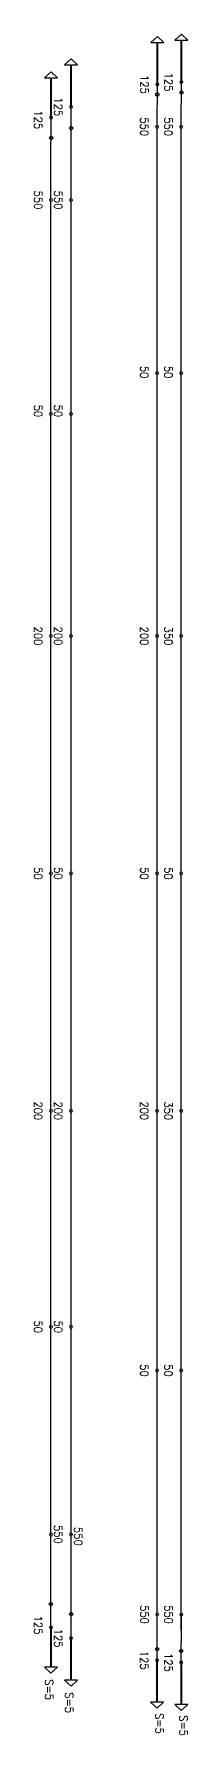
# Model space of a CAD drawing. Header units: millimetres. Extents: x -179076 to 505271, y -18667 to 119516.
# Drawn here: x 420380 to 424214, y 36441 to 78958 of the extents above; entities that cross this region are included whole.
import ezdxf

# ---------------------------------------------------------------- set-up
doc = ezdxf.new("R2010")
doc.units = ezdxf.units.MM
doc.layers.add('Current_plane_Tendon', color=7, linetype='Continuous', true_color=0xab0000)
doc.styles.get("Standard").update_dxf_attribs({"font": 'arial.ttf'})

# ---------------------------------------------------------------- blocks, each defined once
blk = doc.blocks.new('capY')
at = {"layer": 'Current_plane_Tendon', "color": 14, "linetype": 'Continuous', "true_color": 0xab0000}
for points, elevation in [([(1513, 1358), (1513, 2408), (1663, 2408), (1501, 2558), (1339, 2408), (1489, 2408), (1489, 1358)], -76), ([(913, 1297), (913, 2347), (1063, 2347), (901, 2497), (739, 2347), (889, 2347), (889, 1297)], -76), ([(951, 1047), (901, 1097), (851, 1047), (901, 997), (951, 1047)], 49), ([(1551, 1093), (1501, 1143), (1451, 1093), (1501, 1043), (1551, 1093)], 49), ([(-1699, -41), (-1749, 9), (-1799, -41), (-1749, -91), (-1699, -41)], 125), ([(-1199, 203), (-1249, 253), (-1299, 203), (-1249, 153), (-1199, 203)], 125), ([(-1700, -36693), (-1750, -36643), (-1800, -36693), (-1750, -36743), (-1700, -36693)], 12), ([(-1200, -36937), (-1250, -36887), (-1300, -36937), (-1250, -36987), (-1200, -36937)], 12), ([(-1763, -37268), (-1762, -38262), (-1912, -38262), (-1750, -38412), (-1588, -38262), (-1738, -38262), (-1739, -37268)], -113), ([(-1262, -37538), (-1262, -38588), (-1412, -38588), (-1250, -38738), (-1088, -38588), (-1238, -38588), (-1238, -37538)], -113), ([(946, -37815), (896, -37765), (846, -37815), (896, -37865), (946, -37815)], 125), ([(1546, -37856), (1496, -37806), (1446, -37856), (1496, -37906), (1546, -37856)], 125)]:
    blk.add_lwpolyline(points, close=True, dxfattribs=dict(at, elevation=elevation))
for points in [[(-1237, 738), (-1237, 1788), (-1087, 1788), (-1249, 1938), (-1411, 1788), (-1261, 1788), (-1261, 738)], [(-1736, 470), (-1737, 1463), (-1587, 1463), (-1749, 1613), (-1911, 1463), (-1761, 1463), (-1760, 470)], [(884, -38091), (884, -39141), (734, -39141), (896, -39291), (1058, -39141), (908, -39141), (908, -38091)], [(1484, -38146), (1484, -39196), (1334, -39196), (1496, -39346), (1658, -39196), (1508, -39196), (1508, -38146)]]:
    blk.add_lwpolyline(points, close=True, dxfattribs=at)
for points, elevation in [([(941, 1297, 20, 20, 0), (921, 1331, 20, 20, 0), (881, 1331, 20, 20, 0), (861, 1297, 20, 20, 0), (881, 1262, 20, 20, 0), (921, 1262, 20, 20, 0)], -76), ([(1541, 1358, 20, 20, 0), (1521, 1392, 20, 20, 0), (1481, 1392, 20, 20, 0), (1461, 1358, 20, 20, 0), (1481, 1323, 20, 20, 0), (1521, 1323, 20, 20, 0)], -76), ([(936, 240, 20, 20, 0), (916, 275, 20, 20, 0), (876, 275, 20, 20, 0), (856, 240, 20, 20, 0), (876, 205, 20, 20, 0), (916, 205, 20, 20, 0)], -1), ([(1536, 240, 20, 20, 0), (1516, 275, 20, 20, 0), (1476, 275, 20, 20, 0), (1456, 240, 20, 20, 0), (1476, 205, 20, 20, 0), (1516, 205, 20, 20, 0)], -1), ([(-1710, -1592, 20, 20, 0), (-1730, -1557, 20, 20, 0), (-1770, -1557, 20, 20, 0), (-1790, -1592, 20, 20, 0), (-1770, -1626, 20, 20, 0), (-1730, -1626, 20, 20, 0)], 75), ([(-1210, -1592, 20, 20, 0), (-1230, -1557, 20, 20, 0), (-1270, -1557, 20, 20, 0), (-1290, -1592, 20, 20, 0), (-1270, -1626, 20, 20, 0), (-1230, -1626, 20, 20, 0)], 75), ([(936, -5920, 20, 20, 0), (916, -5885, 20, 20, 0), (876, -5885, 20, 20, 0), (856, -5920, 20, 20, 0), (876, -5954, 20, 20, 0), (916, -5954, 20, 20, 0)], -225), ([(1536, -5920, 20, 20, 0), (1516, -5885, 20, 20, 0), (1476, -5885, 20, 20, 0), (1456, -5920, 20, 20, 0), (1476, -5954, 20, 20, 0), (1516, -5954, 20, 20, 0)], -225), ([(-1711, -6938, 20, 20, 0), (-1731, -6903, 20, 20, 0), (-1771, -6903, 20, 20, 0), (-1791, -6938, 20, 20, 0), (-1771, -6972, 20, 20, 0), (-1731, -6972, 20, 20, 0)], -225), ([(-1211, -6938, 20, 20, 0), (-1231, -6903, 20, 20, 0), (-1271, -6903, 20, 20, 0), (-1291, -6938, 20, 20, 0), (-1271, -6972, 20, 20, 0), (-1231, -6972, 20, 20, 0)], -225), ([(-1711, -12488, 20, 20, 0), (-1731, -12453, 20, 20, 0), (-1771, -12453, 20, 20, 0), (-1791, -12488, 20, 20, 0), (-1771, -12522, 20, 20, 0), (-1731, -12522, 20, 20, 0)], -50), ([(-1211, -12488, 20, 20, 0), (-1231, -12453, 20, 20, 0), (-1271, -12453, 20, 20, 0), (-1291, -12488, 20, 20, 0), (-1271, -12522, 20, 20, 0), (-1231, -12522, 20, 20, 0)], -50), ([(936, -12488, 20, 20, 0), (916, -12453, 20, 20, 0), (876, -12453, 20, 20, 0), (856, -12488, 20, 20, 0), (876, -12522, 20, 20, 0), (916, -12522, 20, 20, 0)], -50), ([(1536, -12488, 20, 20, 0), (1516, -12453, 20, 20, 0), (1476, -12453, 20, 20, 0), (1456, -12488, 20, 20, 0), (1476, -12522, 20, 20, 0), (1516, -12522, 20, 20, 0)], -50), ([(-1711, -18423, 20, 20, 0), (-1731, -18388, 20, 20, 0), (-1771, -18388, 20, 20, 0), (-1791, -18423, 20, 20, 0), (-1771, -18458, 20, 20, 0), (-1731, -18458, 20, 20, 0)], -200), ([(-1211, -18423, 20, 20, 0), (-1231, -18388, 20, 20, 0), (-1271, -18388, 20, 20, 0), (-1291, -18423, 20, 20, 0), (-1271, -18458, 20, 20, 0), (-1231, -18458, 20, 20, 0)], -200), ([(936, -18423, 20, 20, 0), (916, -18388, 20, 20, 0), (876, -18388, 20, 20, 0), (856, -18423, 20, 20, 0), (876, -18458, 20, 20, 0), (916, -18458, 20, 20, 0)], -200), ([(1536, -18423, 20, 20, 0), (1516, -18388, 20, 20, 0), (1476, -18388, 20, 20, 0), (1456, -18423, 20, 20, 0), (1476, -18458, 20, 20, 0), (1516, -18458, 20, 20, 0)], -350), ([(-1711, -24358, 20, 20, 0), (-1731, -24324, 20, 20, 0), (-1771, -24324, 20, 20, 0), (-1791, -24358, 20, 20, 0), (-1771, -24393, 20, 20, 0), (-1731, -24393, 20, 20, 0)], -50), ([(-1211, -24358, 20, 20, 0), (-1231, -24324, 20, 20, 0), (-1271, -24324, 20, 20, 0), (-1291, -24358, 20, 20, 0), (-1271, -24393, 20, 20, 0), (-1231, -24393, 20, 20, 0)], -50), ([(936, -24358, 20, 20, 0), (916, -24324, 20, 20, 0), (876, -24324, 20, 20, 0), (856, -24358, 20, 20, 0), (876, -24393, 20, 20, 0), (916, -24393, 20, 20, 0)], -50), ([(1536, -24358, 20, 20, 0), (1516, -24324, 20, 20, 0), (1476, -24324, 20, 20, 0), (1456, -24358, 20, 20, 0), (1476, -24393, 20, 20, 0), (1516, -24393, 20, 20, 0)], -50), ([(-1711, -29754, 20, 20, 0), (-1731, -29719, 20, 20, 0), (-1771, -29719, 20, 20, 0), (-1791, -29754, 20, 20, 0), (-1771, -29789, 20, 20, 0), (-1731, -29789, 20, 20, 0)], -200), ([(-1211, -29754, 20, 20, 0), (-1231, -29719, 20, 20, 0), (-1271, -29719, 20, 20, 0), (-1291, -29754, 20, 20, 0), (-1271, -29789, 20, 20, 0), (-1231, -29789, 20, 20, 0)], -200), ([(936, -30849, 20, 20, 0), (916, -30815, 20, 20, 0), (876, -30815, 20, 20, 0), (856, -30849, 20, 20, 0), (876, -30884, 20, 20, 0), (916, -30884, 20, 20, 0)], -200), ([(1536, -30849, 20, 20, 0), (1516, -30815, 20, 20, 0), (1476, -30815, 20, 20, 0), (1456, -30849, 20, 20, 0), (1476, -30884, 20, 20, 0), (1516, -30884, 20, 20, 0)], -200), ([(-1711, -34945, 20, 20, 0), (-1731, -34911, 20, 20, 0), (-1771, -34911, 20, 20, 0), (-1791, -34945, 20, 20, 0), (-1771, -34980, 20, 20, 0), (-1731, -34980, 20, 20, 0)], -38), ([(-1211, -34945, 20, 20, 0), (-1231, -34911, 20, 20, 0), (-1271, -34911, 20, 20, 0), (-1291, -34945, 20, 20, 0), (-1271, -34980, 20, 20, 0), (-1231, -34980, 20, 20, 0)], -38), ([(940, -36948, 20, 20, 0), (920, -36913, 20, 20, 0), (880, -36913, 20, 20, 0), (860, -36948, 20, 20, 0), (880, -36982, 20, 20, 0), (920, -36982, 20, 20, 0)], 75), ([(1540, -36948, 20, 20, 0), (1520, -36913, 20, 20, 0), (1480, -36913, 20, 20, 0), (1460, -36948, 20, 20, 0), (1480, -36982, 20, 20, 0), (1520, -36982, 20, 20, 0)], 75), ([(-1711, -37268, 20, 20, 0), (-1731, -37233, 20, 20, 0), (-1771, -37233, 20, 20, 0), (-1791, -37268, 20, 20, 0), (-1771, -37303, 20, 20, 0), (-1731, -37303, 20, 20, 0)], -113), ([(-1210, -37538, 20, 20, 0), (-1230, -37503, 20, 20, 0), (-1270, -37503, 20, 20, 0), (-1290, -37538, 20, 20, 0), (-1270, -37572, 20, 20, 0), (-1230, -37572, 20, 20, 0)], -113)]:
    blk.add_lwpolyline(points, format="xyseb", close=True, dxfattribs=dict(at, elevation=elevation))
for points in [[(-1708, 470, 20, 20, 0), (-1728, 504, 20, 20, 0), (-1768, 504, 20, 20, 0), (-1788, 470, 20, 20, 0), (-1768, 435, 20, 20, 0), (-1728, 435, 20, 20, 0)], [(-1209, 738, 20, 20, 0), (-1229, 773, 20, 20, 0), (-1269, 773, 20, 20, 0), (-1289, 738, 20, 20, 0), (-1269, 703, 20, 20, 0), (-1229, 703, 20, 20, 0)], [(936, -38091, 20, 20, 0), (916, -38056, 20, 20, 0), (876, -38056, 20, 20, 0), (856, -38091, 20, 20, 0), (876, -38125, 20, 20, 0), (916, -38125, 20, 20, 0)], [(1536, -38146, 20, 20, 0), (1516, -38111, 20, 20, 0), (1476, -38111, 20, 20, 0), (1456, -38146, 20, 20, 0), (1476, -38181, 20, 20, 0), (1516, -38181, 20, 20, 0)]]:
    blk.add_lwpolyline(points, format="xyseb", close=True, dxfattribs=at)
for points in [[(896, 240, -1), (896, 331, -2), (896, 421, -4), (896, 512, -7), (896, 603, -11), (896, 693, -17), (901, 843, 53), (901, 934, 45), (901, 1025, 35), (901, 1115, 25), (901, 1206, 13), (901, 1297, 0)], [(1496, 240, -1), (1496, 336, -2), (1496, 432, -4), (1496, 529, -7), (1496, 625, -11), (1496, 721, -17), (1501, 877, 53), (1501, 973, 45), (1501, 1069, 35), (1501, 1165, 25), (1501, 1261, 13), (1501, 1358, 0)], [(-1750, -1592, 75), (-1750, -1410, 74), (-1750, -1229, 72), (-1750, -1047, 68), (-1750, -865, 63), (-1750, -684, 56), (-1750, -502, 48), (-1750, -321, 38), (-1749, 49, 27), (-1749, 231, 14), (-1748, 470, 0)], [(-1250, -1592, 75), (-1250, -1397, 74), (-1250, -1202, 73), (-1250, -1008, 69), (-1250, -813, 65), (-1250, -618, 60), (-1250, -424, 53), (-1249, -41, 45), (-1249, 154, 35), (-1249, 349, 25), (-1249, 543, 13), (-1249, 738, 0)], [(896, -12488, -50), (896, -11667, -55), (896, -10846, -72), (896, -10025, -99), (896, -9204, -138), (896, -8383, -176), (896, -7562, -203), (896, -6741, -220), (896, -5920, -225), (896, -5099, -220), (896, -4278, -203), (896, -3457, -176), (896, -2636, -138), (896, -1815, -99), (896, -994, -72), (896, -173, -55), (896, 648, -50)], [(1496, -12488, -50), (1496, -11667, -55), (1496, -10846, -72), (1496, -10025, -99), (1496, -9204, -138), (1496, -8383, -176), (1496, -7562, -203), (1496, -6741, -220), (1496, -5920, -225), (1496, -5099, -220), (1496, -4278, -203), (1496, -3457, -176), (1496, -2636, -138), (1496, -1815, -99), (1496, -994, -72), (1496, -173, -55), (1496, 648, -50)], [(-1751, -12488, -50), (-1751, -11794, -55), (-1751, -11100, -72), (-1751, -10406, -99), (-1751, -9713, -138), (-1751, -9019, -176), (-1751, -8325, -203), (-1751, -7631, -220), (-1751, -6938, -225), (-1751, -6244, -220), (-1751, -5550, -203), (-1751, -4856, -176), (-1751, -4163, -138), (-1751, -3469, -99), (-1751, -2775, -72), (-1751, -2081, -55), (-1751, -1388, -50)], [(-1251, -12488, -50), (-1251, -11794, -55), (-1251, -11100, -72), (-1251, -10406, -99), (-1251, -9713, -138), (-1251, -9019, -176), (-1251, -8325, -203), (-1251, -7631, -220), (-1251, -6938, -225), (-1251, -6244, -220), (-1251, -5550, -203), (-1251, -4856, -176), (-1251, -4163, -138), (-1251, -3469, -99), (-1251, -2775, -72), (-1251, -2081, -55), (-1251, -1388, -50)], [(-1751, -24358, -50), (-1751, -23616, -55), (-1751, -22874, -69), (-1751, -22133, -92), (-1751, -21391, -125), (-1751, -20649, -158), (-1751, -19907, -181), (-1751, -19165, -195), (-1751, -18423, -200), (-1751, -17681, -195), (-1751, -16939, -181), (-1751, -16197, -158), (-1751, -15455, -125), (-1751, -14713, -92), (-1751, -13971, -69), (-1751, -13229, -55), (-1751, -12488, -50)], [(-1251, -24358, -50), (-1251, -23616, -55), (-1251, -22874, -69), (-1251, -22133, -92), (-1251, -21391, -125), (-1251, -20649, -158), (-1251, -19907, -181), (-1251, -19165, -195), (-1251, -18423, -200), (-1251, -17681, -195), (-1251, -16939, -181), (-1251, -16197, -158), (-1251, -15455, -125), (-1251, -14713, -92), (-1251, -13971, -69), (-1251, -13229, -55), (-1251, -12488, -50)], [(896, -24358, -50), (896, -23616, -55), (896, -22874, -69), (896, -22133, -92), (896, -21391, -125), (896, -20649, -158), (896, -19907, -181), (896, -19165, -195), (896, -18423, -200), (896, -17681, -195), (896, -16939, -181), (896, -16197, -158), (896, -15455, -125), (896, -14713, -92), (896, -13971, -69), (896, -13229, -55), (896, -12488, -50)], [(1496, -24358, -50), (1496, -23616, -59), (1496, -22874, -88), (1496, -22133, -134), (1496, -21391, -200), (1496, -20649, -266), (1496, -19907, -312), (1496, -19165, -341), (1496, -18423, -350), (1496, -17681, -341), (1496, -16939, -312), (1496, -16197, -266), (1496, -15455, -200), (1496, -14713, -134), (1496, -13971, -88), (1496, -13229, -59), (1496, -12488, -50)], [(-1751, -35150, -50), (-1751, -34475, -55), (-1751, -33801, -69), (-1751, -33126, -92), (-1751, -32452, -125), (-1751, -31777, -158), (-1751, -31103, -181), (-1751, -30429, -195), (-1751, -29754, -200), (-1751, -29080, -195), (-1751, -28405, -181), (-1751, -27731, -158), (-1751, -27056, -125), (-1751, -26382, -92), (-1751, -25707, -69), (-1751, -25033, -55), (-1751, -24358, -50)], [(-1251, -35150, -50), (-1251, -34475, -55), (-1251, -33801, -69), (-1251, -33126, -92), (-1251, -32452, -125), (-1251, -31777, -158), (-1251, -31103, -181), (-1251, -30429, -195), (-1251, -29754, -200), (-1251, -29080, -195), (-1251, -28405, -181), (-1251, -27731, -158), (-1251, -27056, -125), (-1251, -26382, -92), (-1251, -25707, -69), (-1251, -25033, -55), (-1251, -24358, -50)], [(896, -37341, -50), (896, -36529, -55), (896, -35718, -69), (896, -34906, -92), (896, -34095, -125), (896, -33284, -158), (896, -32472, -181), (896, -31661, -195), (896, -30849, -200), (896, -30038, -195), (896, -29227, -181), (896, -28415, -158), (896, -27604, -125), (896, -26792, -92), (896, -25981, -69), (896, -25170, -55), (896, -24358, -50)], [(1496, -37341, -50), (1496, -36529, -55), (1496, -35718, -69), (1496, -34906, -92), (1496, -34095, -125), (1496, -33284, -158), (1496, -32472, -181), (1496, -31661, -195), (1496, -30849, -200), (1496, -30038, -195), (1496, -29227, -181), (1496, -28415, -158), (1496, -27604, -125), (1496, -26792, -92), (1496, -25981, -69), (1496, -25170, -55), (1496, -24358, -50)], [(-1751, -37268, 0), (-1750, -37023, 13), (-1750, -36834, 25), (-1750, -36645, 35), (-1750, -36457, 45), (-1751, -36079, -60), (-1751, -35890, -53), (-1751, -35701, -48), (-1751, -35512, -43), (-1751, -35323, -40), (-1751, -35134, -38), (-1751, -34945, -38)], [(-1250, -37538, 0), (-1250, -37319, 13), (-1250, -37101, 25), (-1250, -36882, 35), (-1250, -36664, 45), (-1250, -36445, 53), (-1251, -36038, -53), (-1251, -35820, -48), (-1251, -35601, -43), (-1251, -35383, -40), (-1251, -35164, -38), (-1251, -34945, -38)], [(896, -38091, 0), (896, -37980, 14), (896, -37870, 27), (896, -37760, 38), (900, -37610, 48), (900, -37499, 56), (900, -37389, 63), (900, -37279, 68), (900, -37168, 72), (900, -37058, 74), (900, -36948, 75)], [(1496, -38146, 0), (1496, -38041, 13), (1496, -37935, 25), (1496, -37830, 35), (1496, -37725, 45), (1500, -37580, 53), (1500, -37474, 60), (1500, -37369, 65), (1500, -37264, 69), (1500, -37158, 73), (1500, -37053, 74), (1500, -36948, 75)]]:
    blk.add_polyline3d(points, dxfattribs=at)
at = {"layer": 'Current_plane_Tendon', "color": 14, "linetype": 'Continuous', "true_color": 0xab0000, "char_height": 200, "attachment_point": 5}
for s, insert, rotation in [('\\FSTANDARD.shx;125', (581, 1297), 270.0014), ('\\FSTANDARD.shx;125', (1181, 1358), 270.0014), ('\\FSTANDARD.shx;125', (-1569, 738), 270), ('\\FSTANDARD.shx;125', (-2069, 413), 270), ('\\FSTANDARD.shx;550', (576, 240, -1), 270.0014), ('\\FSTANDARD.shx;550', (1176, 240, -1), 270.0014), ('\\FSTANDARD.shx;550', (-2070, -1592, 75), 270), ('\\FSTANDARD.shx;550', (-1570, -1592, 75), 270), ('\\FSTANDARD.shx;50', (576, -5892, -200), 269.9998), ('\\FSTANDARD.shx;50', (1176, -5892, -200), 269.9998), ('\\FSTANDARD.shx;50', (-2071, -6865, -200), 270), ('\\FSTANDARD.shx;50', (-1571, -6865, -200), 270), ('\\FSTANDARD.shx;200', (-2071, -12488, -50), 270), ('\\FSTANDARD.shx;200', (-1571, -12488, -50), 270), ('\\FSTANDARD.shx;200', (576, -12488, -50), 270.0002), ('\\FSTANDARD.shx;350', (1176, -12488, -50), 270.0002), ('\\FSTANDARD.shx;50', (-2071, -18423, -200), 270), ('\\FSTANDARD.shx;50', (-1571, -18423, -200), 270), ('\\FSTANDARD.shx;50', (576, -18423, -200), 270), ('\\FSTANDARD.shx;50', (1176, -18423, -350), 270), ('\\FSTANDARD.shx;200', (-2071, -24358, -50), 270), ('\\FSTANDARD.shx;200', (-1571, -24358, -50), 270), ('\\FSTANDARD.shx;200', (576, -24358, -50), 270), ('\\FSTANDARD.shx;350', (1176, -24358, -50), 270), ('\\FSTANDARD.shx;50', (-2071, -29754, -200), 270), ('\\FSTANDARD.shx;50', (-1571, -29754, -200), 270), ('\\FSTANDARD.shx;50', (576, -30849, -200), 269.9998), ('\\FSTANDARD.shx;50', (1176, -30849, -200), 269.9998), ('\\FSTANDARD.shx;550', (-1571, -34945, -38), 270), ('\\FSTANDARD.shx;550', (-1070, -34994, -38), 270), ('\\FSTANDARD.shx;550', (580, -36948, 75), 269.9998), ('\\FSTANDARD.shx;550', (1180, -36948, 75), 269.9998), ('\\FSTANDARD.shx;125', (-2070, -37212), 270), ('\\FSTANDARD.shx;125', (-1570, -37538), 270), ('\\FSTANDARD.shx;125', (576, -38091), 269.999), ('\\FSTANDARD.shx;125', (1176, -38146), 269.999), ('\\FSTANDARD.shx;\xa0S=5', (-1795, -38777, 125), 270), ('\\FSTANDARD.shx;\xa0S=5', (-1295, -39103, 125), 270), ('\\FSTANDARD.shx;\xa0S=5', (954, -39621, 125), 269.999), ('\\FSTANDARD.shx;\xa0S=5', (1554, -39676, 125), 269.999)]:
    blk.add_mtext(s, dxfattribs=dict(at, insert=insert, rotation=rotation))

msp = doc.modelspace()

# ---------------------------------------------------------------- block references
at = {"layer": 'Current_plane_Tendon'}
msp.add_blockref('capY', (422551.1, 76400), dxfattribs=at)

doc.saveas('drawing.dxf')
